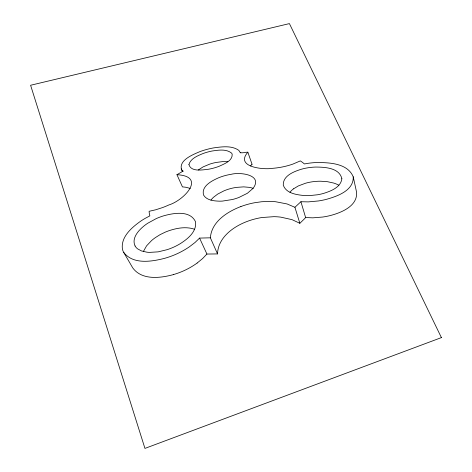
<?xml version="1.0" encoding="UTF-8"?>
<svg xmlns="http://www.w3.org/2000/svg" width="472" height="472" viewBox="0 0 472 472"><rect width="100%" height="100%" fill="white"/><g stroke="black" fill="none" stroke-linecap="round" stroke-linejoin="round"><path stroke-width="0.71" d="M197.143 263.028L202.594 258.573L206.919 254.048L217.539 253.918L210.376 237.811C211.503 221.775 227.238 211.733 240.915 206.535M143.352 251.535L146.562 245.871L151.536 240.608A44.108 41.796 7.5 0 1 155.435 237.569L160.085 234.649L165.224 232.159A60.269 57.549 10.5 0 1 170.64 230.171C176.593 228.342 182.918 227.179 189.154 228A25.104 23.5 8.7 0 1 194.588 229.309M253.116 188.328C263.323 174.61 239.758 171.961 231.298 174.28A56.611 51.714 19.6 0 0 218.872 177.673C212.117 180.623 200.924 186.145 203.609 195.16C206.783 200.287 213.633 200.942 219.108 201.166A38.61 34.167 13 0 0 222.572 201.072L232.454 199.508A57.82 50.64 12.2 0 0 238.938 197.455L247.375 193.278L253.116 188.328A22.933 20.727 18.8 0 0 249.245 187.355L243.682 186.871L236.319 187.402A51.395 47.147 20.9 0 0 224.052 190.8L217.68 194.098L213.462 197.314A23.004 20.916 16.5 0 0 210.972 200.11M210.376 237.811L199.567 238.094L195.03 242.49L189.343 246.844A81.349 72.924 1.6 0 1 165.047 258.213C151.86 261.659 133.275 264.81 123.741 252.461A13.163 12.213 -2.9 0 1 122.401 248.986C120.767 236.92 131.67 227.593 140.467 221.321A77.26 73.608 8.9 0 1 145.152 218.377L149.878 215.863A22.19 20.249 6 0 1 149.105 211.308L155.748 209.774L162.421 207.615A86.134 74.682 2 0 0 168.876 204.954C183.826 200.405 206.913 176.322 176.941 174.705L182.457 186.912A31.294 28.644 7.7 0 1 186.121 187.325L190.304 188.417M353.233 176.817C353.906 190.729 336.778 196.494 325.81 199.497A85.06 72.204 20.2 0 1 318.34 200.966L308.222 201.892L300.924 201.721L294.923 207.291L299.85 223.291L304.298 218.984A75.426 66.676 16.9 0 0 305.62 217.539L312.8 217.84L322.718 217.037A77.963 66.906 21.9 0 0 330.028 215.615C341.144 212.76 357.788 206.134 356.578 192.198L353.233 176.817C347.545 163.105 329.185 162.515 316.411 162.539A85.402 76.08 31.9 0 0 308.328 163.277L304.393 163.937A29.553 26.019 22.2 0 0 300.328 160.905L292.864 164.097A77.632 65.396 15.9 0 1 272.238 168.362C263.299 169.837 234.779 167.112 247.853 152.19L252.036 164.256M198.281 169.967L203.167 166.858L209.656 164.15A53.183 48.274 16.3 0 1 215.946 162.486L222.554 161.619L227.817 161.701M293.507 188.835L298.345 185.927L305.537 183.225A55.808 49.625 30.8 0 1 320.671 181.218L327.474 181.696L333.639 183.042A24.456 21.435 28.3 0 1 338.884 185.248M176.941 174.705L183.077 171.135M173.637 274.545C160.456 278.161 141.907 280.498 132.738 267.889L123.741 252.461M182.375 171.519C176.705 160.987 192.228 154.916 199.674 151.724A77.331 70.458 17 0 1 213.751 147.872C221.982 146.762 231.658 145.282 238.879 150.391C240.083 154.751 244.49 151.925 247.853 152.19M294.923 207.291L287.047 203.945L275.678 201.745A67.502 62.322 28.6 0 0 268.674 201.397L261.594 201.745L254.538 202.748A86.872 80.736 32 0 0 240.915 206.541M299.85 223.291L292.026 219.651L280.793 217.144A62.982 58.351 31 0 0 273.89 216.666L261.73 217.551A78.859 73.425 33.9 0 0 246.685 221.616C232.95 226.849 217.899 237.864 217.539 253.918M135.08 245.971C131.476 238.49 138.066 230.891 143.512 226.365A47.277 44.468 5.8 0 1 147.878 223.162L156.185 218.624A64.257 60.953 8.3 0 1 163.442 215.893C173.548 213.019 190.004 210.052 195.526 221.74C196.942 231.646 187.632 239.009 180.174 243.723A60.31 54.457 2.2 0 1 167.271 249.635L158.173 251.853L149.494 252.396A30.326 27.854 1.7 0 1 146.827 252.172L141.541 250.957L137.665 248.903A10.473 9.705 -0.6 0 1 135.075 245.977M199.567 238.094L206.919 254.048M240.283 152.474L240.419 152.946M300.924 201.721L305.62 217.539M183.089 171.118A6.213 5.511 8.8 0 1 181.183 168.893M250.579 165.979A20.143 17.771 19.8 0 1 252.042 164.256M197.148 263.034A74.617 67.874 2.4 0 1 173.631 274.521M289.973 192.246A23.317 20.626 26.6 0 1 293.513 188.841M188.906 164.592C191.166 172.245 202.582 169.849 208.642 169.224A54.009 46.527 9.7 0 0 219.126 166.286C224.153 163.937 232.667 160.905 232.183 154.185A3.971 3.487 14.1 0 0 231.457 153.005C226.058 148.745 218.288 150.108 211.957 151.04A57.909 52.345 15.5 0 0 203.172 153.483C197.733 155.748 190.688 158.356 188.906 164.592M341.87 178.735C340.802 187.413 330.937 191.072 323.692 193.373A58.959 50.486 21.5 0 1 317.532 194.771L309.957 195.567A49.548 42.616 22.1 0 1 303.779 195.496C296.345 194.747 286.02 193.29 283.271 185.118C282.846 175.631 294.109 171.478 301.596 169.159A61.531 54.528 29.6 0 1 315.485 167.058C324.695 167.076 339.392 167.696 341.87 178.735M441.403 337.604L144.945 448.4L30.597 85.261L289.413 23.6L441.403 337.604"/></g></svg>
